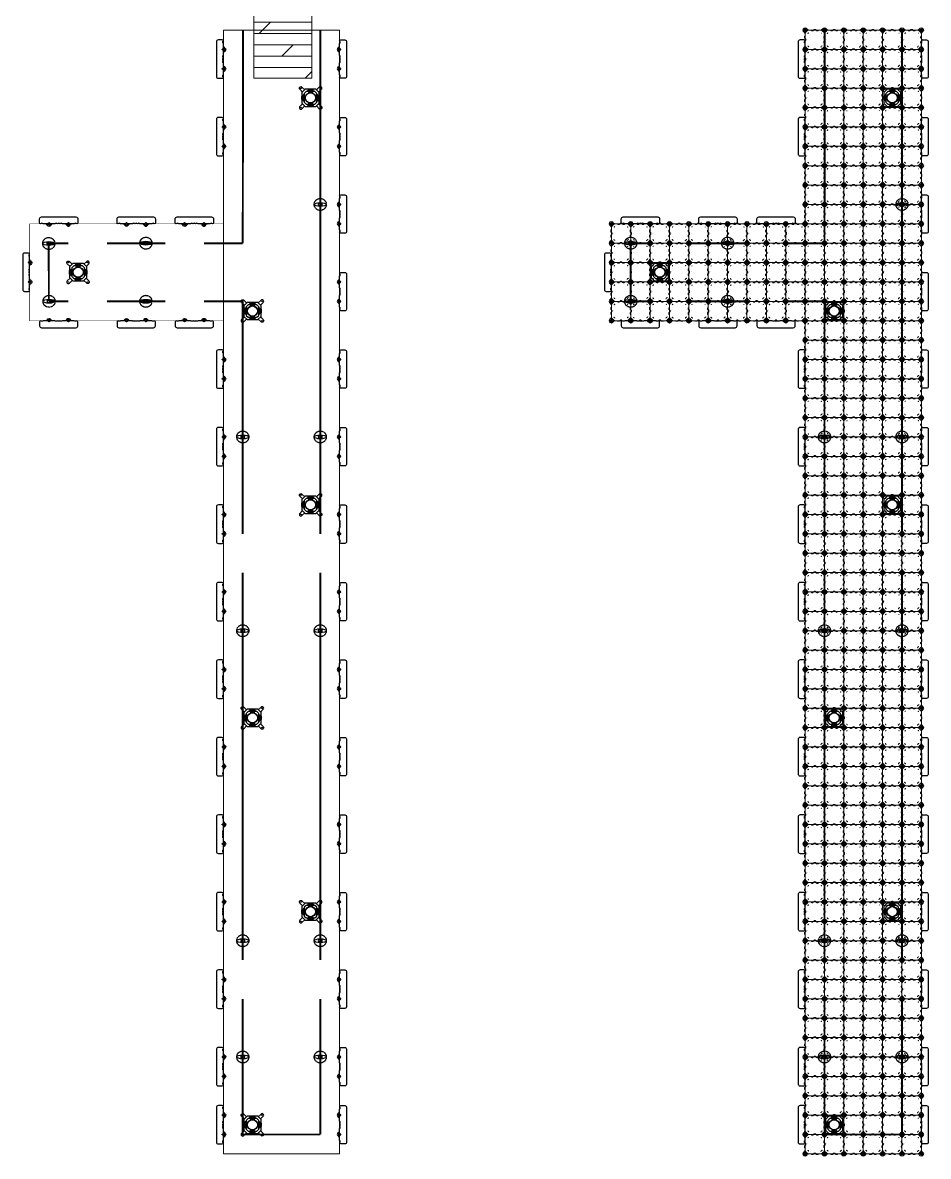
# Model space of a CAD drawing. Extents: x -51322 to 334811, y -147916 to 129288.
# Drawn here: x 22388 to 45760, y -31033 to -1778 of the extents above; entities that cross this region are included whole.
import ezdxf

# ---------------------------------------------------------------- set-up
doc = ezdxf.new("R2010")
doc.units = 0
doc.header["$LTSCALE"] = 1000
doc.header["$MEASUREMENT"] = 0
doc.linetypes.add('DASH', pattern=[0.35, 0.25, -0.1])
doc.layers.get('0').update_dxf_attribs({"lineweight": 5})
for name, color, linetype in [('14a#槽钢', 3, 'Continuous'), ('W-_ANTICOLLISION防撞措施', 6, 'Continuous'), ('W-MOUNTING固定方式', 5, 'Continuous'), ('栏杆', 6, 'Continuous'), ('系船栓', 132, 'Continuous'), ('蓝色浮筒', 150, 'Continuous')]:
    doc.layers.add(name, color=color, linetype=linetype)
doc.layers.add('2维浮筒', color=7, linetype='Continuous', lineweight=5)
doc.layers.add('系绳栓', color=4, linetype='Continuous', lineweight=5)

# ---------------------------------------------------------------- blocks, each defined once
blk = doc.blocks.new('*U5')
blk.add_lwpolyline([(-250, 250), (250, 250), (250, -250), (-250, -250)], close=True)
blk = doc.blocks.new('*U6')
at = {"color": 0, "linetype": 'ByBlock', "lineweight": -2, "transparency": 16777216}
for p in [(0, 0), (500, 0), (1000, 0), (1500, 0), (2000, 0), (2500, 0), (0, -500), (500, -500), (1000, -500), (1500, -500), (2000, -500), (2500, -500), (0, -1000), (500, -1000), (1000, -1000), (1500, -1000), (2000, -1000), (2500, -1000), (0, -1500), (500, -1500), (1000, -1500), (1500, -1500), (2000, -1500), (2500, -1500), (0, -2000), (500, -2000), (1000, -2000), (1500, -2000), (2000, -2000), (2500, -2000), (0, -2500), (500, -2500), (1000, -2500), (1500, -2500), (2000, -2500), (2500, -2500), (0, -3000), (500, -3000), (1000, -3000), (1500, -3000), (2000, -3000), (2500, -3000), (0, -3500), (500, -3500), (1000, -3500), (1500, -3500), (2000, -3500), (2500, -3500), (0, -4000), (500, -4000), (1000, -4000), (1500, -4000), (2000, -4000), (2500, -4000), (0, -4500), (500, -4500), (1000, -4500), (1500, -4500), (2000, -4500), (2500, -4500), (0, -5000), (500, -5000), (1000, -5000), (1500, -5000), (2000, -5000), (2500, -5000), (0, -5500), (500, -5500), (1000, -5500), (1500, -5500), (2000, -5500), (2500, -5500), (0, -6000), (500, -6000), (1000, -6000), (1500, -6000), (2000, -6000), (2500, -6000), (0, -6500), (500, -6500), (1000, -6500), (1500, -6500), (2000, -6500), (2500, -6500), (0, -7000), (500, -7000), (1000, -7000), (1500, -7000), (2000, -7000), (2500, -7000), (0, -7500), (500, -7500), (1000, -7500), (1500, -7500), (2000, -7500), (2500, -7500), (0, -8000), (500, -8000), (1000, -8000), (1500, -8000), (2000, -8000), (2500, -8000), (0, -8500), (500, -8500), (1000, -8500), (1500, -8500), (2000, -8500), (2500, -8500), (0, -9000), (500, -9000), (1000, -9000), (1500, -9000), (2000, -9000), (2500, -9000), (0, -9500), (500, -9500), (1000, -9500), (1500, -9500), (2000, -9500), (2500, -9500), (0, -10000), (500, -10000), (1000, -10000), (1500, -10000), (2000, -10000), (2500, -10000), (0, -10500), (500, -10500), (1000, -10500), (1500, -10500), (2000, -10500), (2500, -10500), (0, -11000), (500, -11000), (1000, -11000), (1500, -11000), (2000, -11000), (2500, -11000), (0, -11500), (500, -11500), (1000, -11500), (1500, -11500), (2000, -11500), (2500, -11500), (0, -12000), (500, -12000), (1000, -12000), (1500, -12000), (2000, -12000), (2500, -12000), (0, -12500), (500, -12500), (1000, -12500), (1500, -12500), (2000, -12500), (2500, -12500), (0, -13000), (500, -13000), (1000, -13000), (1500, -13000), (2000, -13000), (2500, -13000), (0, -13500), (500, -13500), (1000, -13500), (1500, -13500), (2000, -13500), (2500, -13500), (0, -14000), (500, -14000), (1000, -14000), (1500, -14000), (2000, -14000), (2500, -14000), (0, -14500), (500, -14500), (1000, -14500), (1500, -14500), (2000, -14500), (2500, -14500), (0, -15000), (500, -15000), (1000, -15000), (1500, -15000), (2000, -15000), (2500, -15000), (0, -15500), (500, -15500), (1000, -15500), (1500, -15500), (2000, -15500), (2500, -15500), (0, -16000), (500, -16000), (1000, -16000), (1500, -16000), (2000, -16000), (2500, -16000), (0, -16500), (500, -16500), (1000, -16500), (1500, -16500), (2000, -16500), (2500, -16500), (0, -17000), (500, -17000), (1000, -17000), (1500, -17000), (2000, -17000), (2500, -17000), (0, -17500), (500, -17500), (1000, -17500), (1500, -17500), (2000, -17500), (2500, -17500), (0, -18000), (500, -18000), (1000, -18000), (1500, -18000), (2000, -18000), (2500, -18000), (0, -18500), (500, -18500), (1000, -18500), (1500, -18500), (2000, -18500), (2500, -18500), (0, -19000), (500, -19000), (1000, -19000), (1500, -19000), (2000, -19000), (2500, -19000), (0, -19500), (500, -19500), (1000, -19500), (1500, -19500), (2000, -19500), (2500, -19500), (0, -20000), (500, -20000), (1000, -20000), (1500, -20000), (2000, -20000), (2500, -20000), (0, -20500), (500, -20500), (1000, -20500), (1500, -20500), (2000, -20500), (2500, -20500), (0, -21000), (500, -21000), (1000, -21000), (1500, -21000), (2000, -21000), (2500, -21000), (0, -21500), (500, -21500), (1000, -21500), (1500, -21500), (2000, -21500), (2500, -21500), (0, -22000), (500, -22000), (1000, -22000), (1500, -22000), (2000, -22000), (2500, -22000), (0, -22500), (500, -22500), (1000, -22500), (1500, -22500), (2000, -22500), (2500, -22500), (0, -23000), (500, -23000), (1000, -23000), (1500, -23000), (2000, -23000), (2500, -23000), (0, -23500), (500, -23500), (1000, -23500), (1500, -23500), (2000, -23500), (2500, -23500), (0, -24000), (500, -24000), (1000, -24000), (1500, -24000), (2000, -24000), (2500, -24000), (0, -24500), (500, -24500), (1000, -24500), (1500, -24500), (2000, -24500), (2500, -24500), (0, -25000), (500, -25000), (1000, -25000), (1500, -25000), (2000, -25000), (2500, -25000), (0, -25500), (500, -25500), (1000, -25500), (1500, -25500), (2000, -25500), (2500, -25500), (0, -26000), (500, -26000), (1000, -26000), (1500, -26000), (2000, -26000), (2500, -26000), (0, -26500), (500, -26500), (1000, -26500), (1500, -26500), (2000, -26500), (2500, -26500), (0, -27000), (500, -27000), (1000, -27000), (1500, -27000), (2000, -27000), (2500, -27000), (0, -27500), (500, -27500), (1000, -27500), (1500, -27500), (2000, -27500), (2500, -27500), (0, -28000), (500, -28000), (1000, -28000), (1500, -28000), (2000, -28000), (2500, -28000), (0, -28500), (500, -28500), (1000, -28500), (1500, -28500), (2000, -28500), (2500, -28500)]:
    blk.add_blockref('*U5', p, dxfattribs=at)
blk = doc.blocks.new('*U7')
blk.add_lwpolyline([(-250, 250), (250, 250), (250, -250), (-250, -250)], close=True)
blk = doc.blocks.new('*U8')
at = {"color": 0, "linetype": 'ByBlock', "lineweight": -2, "transparency": 16777216}
for p in [(0, 0), (500, 0), (1000, 0), (1500, 0), (2000, 0), (2500, 0), (3000, 0), (3500, 0), (4000, 0), (4500, 0), (0, -500), (500, -500), (1000, -500), (1500, -500), (2000, -500), (2500, -500), (3000, -500), (3500, -500), (4000, -500), (4500, -500), (0, -1000), (500, -1000), (1000, -1000), (1500, -1000), (2000, -1000), (2500, -1000), (3000, -1000), (3500, -1000), (4000, -1000), (4500, -1000), (0, -1500), (500, -1500), (1000, -1500), (1500, -1500), (2000, -1500), (2500, -1500), (3000, -1500), (3500, -1500), (4000, -1500), (4500, -1500), (0, -2000), (500, -2000), (1000, -2000), (1500, -2000), (2000, -2000), (2500, -2000), (3000, -2000), (3500, -2000), (4000, -2000), (4500, -2000)]:
    blk.add_blockref('*U7', p, dxfattribs=at)
blk = doc.blocks.new('aefgfhfgh')
at = {"layer": '2维浮筒', "color": 150, "lineweight": 0}
for p, q in [((-49, 527), (-27, 549)), ((-49, 473), (-21, 445)), ((-16, 304), (-16, 326)), ((-13, 333), (-3, 345)), ((-13, 297), (16, 264)), ((0, 351), (0, 395)), ((55, 479), (21, 445)), ((27, 549), (55, 521)), ((149, 500), (105, 500)), ((171, 484), (155, 497)), ((193, 481), (177, 481)), ((199, 484), (232, 513)), ((261, 516), (239, 516)), ((301, 484), (268, 513)), ((307, 481), (323, 481)), ((329, 484), (345, 497)), ((395, 500), (351, 500)), ((473, 549), (445, 521)), ((479, 445), (445, 479)), ((481, 307), (481, 323)), ((484, 329), (497, 345)), ((484, 301), (513, 268)), ((500, 351), (500, 395)), ((549, 473), (521, 445)), ((527, 549), (549, 527)), ((-49, 27), (-21, 55)), ((-16, 196), (-16, 174)), ((-13, 203), (16, 236)), ((-13, 167), (-3, 155)), ((0, 105), (0, 149)), ((19, 242), (19, 258)), ((55, 21), (21, 55)), ((203, -13), (236, 16)), ((258, 19), (242, 19)), ((297, -13), (264, 16)), ((479, 55), (445, 21)), ((481, 193), (481, 177)), ((484, 199), (513, 232)), ((484, 171), (497, 155)), ((500, 105), (500, 149)), ((516, 239), (516, 261)), ((549, 27), (521, 55)), ((-27, -49), (-49, -27)), ((27, -49), (55, -21)), ((149, 0), (105, 0)), ((167, -13), (155, -3)), ((196, -16), (174, -16)), ((304, -16), (326, -16)), ((333, -13), (345, -3)), ((395, 0), (351, 0)), ((473, -49), (445, -21)), ((549, -27), (527, -49))]:
    blk.add_line(p, q, dxfattribs=at)
for centre in [(76, 415), (85, 424), (420, 420), (71, 89), (80, 80), (89, 71), (407, 65), (415, 76), (424, 85), (435, 93)]:
    blk.add_circle(centre, 3.5, dxfattribs=at)
for centre, radius, start, end in [((-22, 500), 38, 135, 225), ((-24, 500), 7, 90, 270), ((0, 522), 38, 45, 135), ((0, 500), 25, 106.2602, 163.7398), ((0, 500), 25, 196.2602, 253.7398), ((-70, 395), 70, 0, 45), ((-6, 326), 10, 137.7263, 180), ((-6, 304), 10, 180, 222.2737), ((0, 524), 7, 0, 180), ((0, 476), 7, 180, 0), ((-10, 351), 10, 317.7263, 0), ((70, 395), 70, 135, 180), ((0, 500), 25, 16.2602, 73.7398), ((0, 500), 25, 286.2602, 343.7398), ((24, 500), 7, 270, 90), ((105, 570), 70, 225, 270), ((105, 430), 70, 90, 135), ((149, 490), 10, 47.7263, 90), ((177, 491), 10, 227.7263, 270), ((193, 491), 10, 270, 312.2737), ((239, 506), 10, 90, 132.2737), ((261, 506), 10, 47.7263, 90), ((307, 491), 10, 227.7263, 270), ((323, 491), 10, 270, 312.2737), ((351, 490), 10, 90, 132.2737), ((395, 570), 70, 270, 315), ((395, 430), 70, 45, 90), ((476, 500), 7, 90, 270), ((500, 522), 38, 45, 135), ((500, 500), 25, 106.2602, 163.7398), ((500, 500), 25, 196.2602, 253.7398), ((430, 395), 70, 0, 45), ((491, 323), 10, 137.7263, 180), ((491, 307), 10, 180, 222.2737), ((500, 524), 7, 0, 180), ((500, 476), 7, 180, 0), ((490, 351), 10, 317.7263, 0), ((570, 395), 70, 135, 180), ((500, 500), 25, 16.2602, 73.7398), ((500, 500), 25, 286.2602, 343.7398), ((524, 500), 7, 270, 90), ((522, 500), 38, 315, 45), ((-22, 0), 38, 135, 225), ((-24, 0), 7, 90, 270), ((0, 0), 25, 106.2602, 163.7398), ((-70, 105), 70, 315, 0), ((-6, 196), 10, 137.7263, 180), ((-6, 174), 10, 180, 222.2737), ((0, 24), 7, 0, 180), ((-10, 149), 10, 0, 42.2737), ((70, 105), 70, 180, 225), ((0, 0), 25, 16.2602, 73.7398), ((9, 258), 10, 0, 42.2737), ((9, 242), 10, 317.7263, 0), ((24, 0), 7, 270, 90), ((105, 70), 70, 225, 270), ((242, 9), 10, 90, 132.2737), ((258, 9), 10, 47.7263, 90), ((395, 70), 70, 270, 315), ((476, 0), 7, 90, 270), ((500, 0), 25, 106.2602, 163.7398), ((430, 105), 70, 315, 0), ((491, 193), 10, 137.7263, 180), ((491, 177), 10, 180, 222.2737), ((500, 24), 7, 0, 180), ((490, 149), 10, 0, 42.2737), ((570, 105), 70, 180, 225), ((500, 0), 25, 16.2602, 73.7398), ((506, 261), 10, 0, 42.2737), ((506, 239), 10, 317.7263, 0), ((524, 0), 7, 270, 90), ((522, 0), 38, 315, 45), ((0, -22), 38, 225, 315), ((0, 0), 25, 196.2602, 253.7398), ((0, -24), 7, 180, 0), ((0, 0), 25, 286.2602, 343.7398), ((105, -70), 70, 90, 135), ((149, -10), 10, 47.7263, 90), ((174, -6), 10, 227.7263, 270), ((196, -6), 10, 270, 312.2737), ((304, -6), 10, 227.7263, 270), ((326, -6), 10, 270, 312.2737), ((351, -10), 10, 90, 132.2737), ((395, -70), 70, 45, 90), ((500, -22), 38, 225, 315), ((500, 0), 25, 196.2602, 253.7398), ((500, -24), 7, 180, 0), ((500, 0), 25, 286.2602, 343.7398)]:
    blk.add_arc(centre, radius, start, end, dxfattribs=at)
at = {"layer": '蓝色浮筒'}
for centre, radius, start, end in [((-25, 500), 5, 84.2608, 275.7392), ((0, 500), 25, 101.4783, 168.5217), ((0, 500), 25, 191.4783, 258.5217), ((0, 525), 5, 354.2608, 185.7392), ((0, 475), 5, 174.2608, 5.7392), ((0, 500), 25, 11.4783, 78.5217), ((0, 500), 25, 281.4783, 348.5217), ((25, 500), 5, 264.2608, 95.7392), ((475, 500), 5, 84.2608, 275.7392), ((500, 500), 25, 101.4783, 168.5217), ((500, 500), 25, 191.4783, 258.5217), ((500, 525), 5, 354.2608, 185.7392), ((500, 475), 5, 174.2608, 5.7392), ((500, 500), 25, 11.4783, 78.5217), ((500, 500), 25, 281.4783, 348.5217), ((525, 500), 5, 264.2608, 95.7392), ((-25, 0), 5, 84.2608, 275.7392), ((0, 0), 25, 101.4783, 168.5217), ((0, 25), 5, 354.2608, 185.7392), ((0, 0), 25, 11.4783, 78.5217), ((25, 0), 5, 264.2608, 95.7392), ((475, 0), 5, 84.2608, 275.7392), ((500, 0), 25, 101.4783, 168.5217), ((500, 25), 5, 354.2608, 185.7392), ((500, 0), 25, 11.4783, 78.5217), ((525, 0), 5, 264.2608, 95.7392), ((0, 0), 25, 191.4783, 258.5217), ((0, -25), 5, 174.2608, 5.7392), ((0, 0), 25, 281.4783, 348.5217), ((500, 0), 25, 191.4783, 258.5217), ((500, -25), 5, 174.2608, 5.7392), ((500, 0), 25, 281.4783, 348.5217)]:
    blk.add_arc(centre, radius, start, end, dxfattribs=at)
blk = doc.blocks.new('浮筒')
at = {"layer": '蓝色浮筒'}
blk.add_line((441, 238), (441, 238), dxfattribs=at)
for centre, radius, start, end in [((-25, 500), 5, 84.2608, 275.7392), ((0, 500), 25, 101.4783, 168.5217), ((0, 500), 25, 191.4783, 258.5217), ((0, 525), 5, 354.2608, 185.7392), ((0, 475), 5, 174.2608, 5.7392), ((0, 500), 25, 11.4783, 78.5217), ((0, 500), 25, 281.4783, 348.5217), ((25, 500), 5, 264.2608, 95.7392), ((475, 500), 5, 84.2608, 275.7392), ((500, 500), 25, 101.4783, 168.5217), ((500, 500), 25, 191.4783, 258.5217), ((500, 525), 5, 354.2608, 185.7392), ((500, 475), 5, 174.2608, 5.7392), ((500, 500), 25, 11.4783, 78.5217), ((500, 500), 25, 281.4783, 348.5217), ((525, 500), 5, 264.2608, 95.7392), ((-25, 0), 5, 84.2608, 275.7392), ((0, 0), 25, 101.4783, 168.5217), ((0, 25), 5, 354.2608, 185.7392), ((0, 0), 25, 11.4783, 78.5217), ((25, 0), 5, 264.2608, 95.7392), ((475, 0), 5, 84.2608, 275.7392), ((500, 0), 25, 101.4783, 168.5217), ((500, 25), 5, 354.2608, 185.7392), ((500, 0), 25, 11.4783, 78.5217), ((525, 0), 5, 264.2608, 95.7392), ((0, 0), 25, 191.4783, 258.5217), ((0, -25), 5, 174.2608, 5.7392), ((0, 0), 25, 281.4783, 348.5217), ((500, 0), 25, 191.4783, 258.5217), ((500, -25), 5, 174.2608, 5.7392), ((500, 0), 25, 281.4783, 348.5217)]:
    blk.add_arc(centre, radius, start, end, dxfattribs=at)
at = {"layer": '蓝色浮筒', "rotation": 180.0000000383531}
blk.add_blockref('aefgfhfgh', (500, 500), dxfattribs=at)
blk = doc.blocks.new('*U11')
at = {"color": 8, "linetype": 'Continuous', "lineweight": 15}
for p, q in [((-1, 2), (-2, 1)), ((0, 1), (0, -1)), ((-1, -2), (-2, -1))]:
    blk.add_line(p, q, dxfattribs=at)
at = {"color": 7, "linetype": 'Continuous', "lineweight": 15}
for p, q in [((16, 1), (0, 1)), ((0, 0), (19, 0)), ((16, 1), (16, 0)), ((19, -1), (19, 0)), ((0, -1), (19, -1))]:
    blk.add_line(p, q, dxfattribs=at)
for centre, radius, start, end in [((-3, 0), 2.9, 41.3178, 318.6822), ((-3, 0), 1.45, 41.3178, 318.6822), ((0, 3), 2.82, 221.3178, 270), ((0, -3), 2.82, 90, 138.6822), ((0, 3), 1.37, 221.3178, 270), ((0, -3), 1.37, 90, 138.6822)]:
    blk.add_arc(centre, radius, start, end, dxfattribs=at)
blk = doc.blocks.new('*U13')
blk.add_lwpolyline([(-12, 0), (-12, 2.5), (12, 2.5), (12, 0)], close=True)
blk = doc.blocks.new('无头销轴_B型_D12X150')
at = {"color": 0}
for p, q in [((-72, 6), (-72, -6)), ((72, 6), (72, -6))]:
    blk.add_line(p, q, dxfattribs=at)
blk.add_lwpolyline([(-75, 4), (-75, -4), (-72, -6), (72, -6), (75, -4), (75, 4), (72, 6), (-72, 6)], close=True, dxfattribs=at)
for centre in [(-70, 0), (70, 0)]:
    blk.add_circle(centre, 1.6, dxfattribs=at)
blk = doc.blocks.new('asdasdad')
at = {"layer": 'W-MOUNTING固定方式', "color": 0}
for p, q in [((44608, -5122), (44608, -5315)), ((44609, -5173), (44612, -5171)), ((44609, -5264), (44609, -5173)), ((44609, -5264), (44612, -5266)), ((44612, -5171), (44612, -5266)), ((44612, -5171), (44686, -5171)), ((44686, -5266), (44686, -5171)), ((44686, -5171), (44689, -5173)), ((44686, -5266), (44689, -5264)), ((44689, -5173), (44689, -5264)), ((44785, -4997), (44783, -5000)), ((44878, -5000), (44783, -5000)), ((44783, -5074), (44783, -5000)), ((44783, -5074), (44878, -5074)), ((44783, -5074), (44785, -5077)), ((44785, -4997), (44876, -4997)), ((44876, -5077), (44785, -5077)), ((44876, -4997), (44878, -5000)), ((44878, -5074), (44876, -5077)), ((44878, -5000), (44878, -5074)), ((44975, -5171), (44972, -5173)), ((44972, -5264), (44972, -5173)), ((44975, -5266), (44972, -5264)), ((44975, -5171), (44975, -5266)), ((44975, -5171), (45049, -5171)), ((45049, -5266), (45049, -5171)), ((45052, -5174), (45049, -5171)), ((45052, -5264), (45049, -5266)), ((45052, -5174), (45052, -5264)), ((44686, -5266), (44612, -5266)), ((44783, -5363), (44785, -5360)), ((44878, -5363), (44783, -5363)), ((44783, -5437), (44783, -5363)), ((44783, -5437), (44878, -5437)), ((44785, -5440), (44783, -5437)), ((44785, -5360), (44876, -5360)), ((44875, -5440), (44785, -5440)), ((44875, -5440), (44878, -5437)), ((44878, -5363), (44876, -5360)), ((44878, -5363), (44878, -5437)), ((45049, -5266), (44975, -5266))]:
    blk.add_line(p, q, dxfattribs=at)
at = {"layer": 'W-MOUNTING固定方式', "color": 6}
for points in [[(44623, -5068), (44552, -4997, -0.414214), (44552, -4941), (44552, -4941, -0.414214), (44609, -4941), (44679, -5011)], [(45038, -5068), (45109, -4997, 0.414214), (45109, -4941), (45109, -4941, 0.414214), (45052, -4941), (44982, -5011)], [(44623, -5370), (44552, -5441, 0.414214), (44552, -5497), (44552, -5497, 0.414214), (44609, -5497), (44679, -5427)], [(45038, -5370), (45109, -5441, -0.414214), (45109, -5497), (45109, -5497, -0.414214), (45052, -5497), (44982, -5427)]]:
    blk.add_lwpolyline(points, format="xyb", dxfattribs=at)
at = {"layer": 'W-MOUNTING固定方式'}
for points in [[(44694, -5441), (44967, -5441), (45053, -5356), (45053, -5082), (44967, -4996), (44694, -4996), (44608, -5082), (44608, -5356)], [(44719, -5381), (44942, -5381), (44993, -5331), (44993, -5107), (44942, -5056), (44719, -5056), (44668, -5107), (44668, -5331)]]:
    blk.add_lwpolyline(points, close=True, dxfattribs=at)
at = {"layer": 'W-MOUNTING固定方式', "color": 0}
for points in [[(44608, -5169), (44649, -5169), (44669, -5169), (44669, -5160), (44649, -5160), (44608, -5160)], [(44772, -4996), (44772, -5037), (44772, -5057), (44781, -5057), (44781, -5037), (44781, -4996)], [(44880, -4996), (44880, -5037), (44880, -5057), (44889, -5057), (44889, -5037), (44889, -4996)], [(45053, -5160), (45012, -5160), (44992, -5160), (44992, -5169), (45012, -5169), (45053, -5169)], [(44608, -5277), (44649, -5277), (44669, -5277), (44669, -5268), (44649, -5268), (44608, -5268)], [(44781, -5441), (44781, -5400), (44781, -5380), (44772, -5380), (44772, -5400), (44772, -5441)], [(44889, -5441), (44889, -5400), (44889, -5380), (44880, -5380), (44880, -5400), (44880, -5441)], [(45053, -5268), (45012, -5268), (44992, -5268), (44992, -5277), (45012, -5277), (45053, -5277)]]:
    blk.add_lwpolyline(points, dxfattribs=at)
at = {"layer": 'W-MOUNTING固定方式', "color": 5}
for centre in [(44580, -4969), (45080, -4969), (44580, -5469), (45080, -5469)]:
    blk.add_circle(centre, 7, dxfattribs=at)
at = {"layer": 'W-MOUNTING固定方式'}
for radius in [136, 130]:
    blk.add_circle((44830, -5219), radius, dxfattribs=at)
at = {"layer": 'W-MOUNTING固定方式', "color": 0, "xscale": -1}
for name, p, rotation in [('*U11', (44643, -5149), 180), ('*U13', (44889, -5037), 270.0000000000001), ('*U11', (44900, -5031), 90.00000000000007), ('*U11', (44761, -5406), 270), ('*U13', (44772, -5400), 90), ('*U13', (45012, -5277), 180)]:
    blk.add_blockref(name, p, dxfattribs=dict(at, rotation=rotation))
for name, p in [('*U13', (44649, -5160)), ('*U11', (45018, -5288))]:
    blk.add_blockref(name, p, dxfattribs=at)
at = {"layer": 'W-MOUNTING固定方式', "color": 0}
for name, p, rotation in [('无头销轴_B型_D12X150', (44649, -5219), 90), ('*U11', (44761, -5031), 270.0000000000001), ('*U13', (44772, -5037), 90.00000000000004), ('*U11', (45018, -5149), 180), ('无头销轴_B型_D12X150', (45012, -5219), 270), ('*U13', (44649, -5277), 180), ('无头销轴_B型_D12X150', (44830, -5400), 180), ('*U13', (44889, -5400), 270), ('*U11', (44900, -5406), 90.00000000000001)]:
    blk.add_blockref(name, p, dxfattribs=dict(at, rotation=rotation))
for name, p in [('无头销轴_B型_D12X150', (44830, -5037)), ('*U13', (45012, -5160)), ('*U11', (44643, -5288))]:
    blk.add_blockref(name, p, dxfattribs=at)
blk = doc.blocks.new('fdsfsdfsd')
at = {"layer": 'W-MOUNTING固定方式', "color": 0}
for p, q in [((44785, -27497), (44783, -27500)), ((44785, -27497), (44876, -27497)), ((44876, -27497), (44878, -27500)), ((44608, -27622), (44608, -27815)), ((44609, -27673), (44612, -27671)), ((44609, -27764), (44609, -27673)), ((44609, -27764), (44612, -27766)), ((44612, -27671), (44612, -27766)), ((44612, -27671), (44686, -27671)), ((44686, -27766), (44612, -27766)), ((44686, -27766), (44686, -27671)), ((44686, -27671), (44689, -27673)), ((44686, -27766), (44689, -27764)), ((44689, -27673), (44689, -27764)), ((44878, -27500), (44783, -27500)), ((44783, -27574), (44783, -27500)), ((44783, -27574), (44878, -27574)), ((44783, -27574), (44785, -27577)), ((44876, -27577), (44785, -27577)), ((44878, -27574), (44876, -27577)), ((44878, -27500), (44878, -27574)), ((44975, -27671), (44972, -27673)), ((44972, -27764), (44972, -27673)), ((44975, -27766), (44972, -27764)), ((44975, -27671), (44975, -27766)), ((44975, -27671), (45049, -27671)), ((45049, -27766), (44975, -27766)), ((45049, -27766), (45049, -27671)), ((45052, -27674), (45049, -27671)), ((45052, -27764), (45049, -27766)), ((45052, -27674), (45052, -27764)), ((44783, -27863), (44785, -27860)), ((44878, -27863), (44783, -27863)), ((44783, -27937), (44783, -27863)), ((44783, -27937), (44878, -27937)), ((44785, -27940), (44783, -27937)), ((44785, -27860), (44876, -27860)), ((44875, -27940), (44785, -27940)), ((44875, -27940), (44878, -27937)), ((44878, -27863), (44876, -27860)), ((44878, -27863), (44878, -27937))]:
    blk.add_line(p, q, dxfattribs=at)
at = {"layer": 'W-MOUNTING固定方式', "color": 6}
for points in [[(44623, -27568), (44552, -27497, -0.414214), (44552, -27441), (44552, -27441, -0.414214), (44609, -27441), (44679, -27511)], [(45038, -27568), (45109, -27497, 0.414214), (45109, -27441), (45109, -27441, 0.414214), (45052, -27441), (44982, -27511)], [(44623, -27870), (44552, -27941, 0.414214), (44552, -27997), (44552, -27997, 0.414214), (44609, -27997), (44679, -27927)], [(45038, -27870), (45109, -27941, -0.414214), (45109, -27997), (45109, -27997, -0.414214), (45052, -27997), (44982, -27927)]]:
    blk.add_lwpolyline(points, format="xyb", dxfattribs=at)
at = {"layer": 'W-MOUNTING固定方式'}
for points in [[(44694, -27941), (44967, -27941), (45053, -27856), (45053, -27582), (44967, -27496), (44694, -27496), (44608, -27582), (44608, -27856)], [(44719, -27881), (44942, -27881), (44993, -27831), (44993, -27607), (44942, -27556), (44719, -27556), (44668, -27607), (44668, -27831)]]:
    blk.add_lwpolyline(points, close=True, dxfattribs=at)
at = {"layer": 'W-MOUNTING固定方式', "color": 0}
for points in [[(44772, -27496), (44772, -27537), (44772, -27557), (44781, -27557), (44781, -27537), (44781, -27496)], [(44880, -27496), (44880, -27537), (44880, -27557), (44889, -27557), (44889, -27537), (44889, -27496)], [(44608, -27669), (44649, -27669), (44669, -27669), (44669, -27660), (44649, -27660), (44608, -27660)], [(44608, -27777), (44649, -27777), (44669, -27777), (44669, -27768), (44649, -27768), (44608, -27768)], [(45053, -27660), (45012, -27660), (44992, -27660), (44992, -27669), (45012, -27669), (45053, -27669)], [(45053, -27768), (45012, -27768), (44992, -27768), (44992, -27777), (45012, -27777), (45053, -27777)], [(44781, -27941), (44781, -27900), (44781, -27880), (44772, -27880), (44772, -27900), (44772, -27941)], [(44889, -27941), (44889, -27900), (44889, -27880), (44880, -27880), (44880, -27900), (44880, -27941)]]:
    blk.add_lwpolyline(points, dxfattribs=at)
at = {"layer": 'W-MOUNTING固定方式', "color": 5}
for centre in [(44580, -27469), (45080, -27469), (44580, -27969), (45080, -27969)]:
    blk.add_circle(centre, 7, dxfattribs=at)
at = {"layer": 'W-MOUNTING固定方式'}
for radius in [136, 130]:
    blk.add_circle((44830, -27719), radius, dxfattribs=at)
at = {"layer": 'W-MOUNTING固定方式', "color": 0, "xscale": -1}
for name, p, rotation in [('*U11', (44643, -27649), 180), ('*U13', (44889, -27537), 270.0000000000001), ('*U11', (44900, -27531), 90.00000000000007), ('*U13', (45012, -27777), 180), ('*U11', (44761, -27906), 270), ('*U13', (44772, -27900), 90)]:
    blk.add_blockref(name, p, dxfattribs=dict(at, rotation=rotation))
for name, p in [('*U13', (44649, -27660)), ('*U11', (45018, -27788))]:
    blk.add_blockref(name, p, dxfattribs=at)
at = {"layer": 'W-MOUNTING固定方式', "color": 0}
for name, p, rotation in [('*U13', (44649, -27777), 180), ('无头销轴_B型_D12X150', (44649, -27719), 90), ('*U11', (44761, -27531), 270.0000000000001), ('*U13', (44772, -27537), 90.00000000000004), ('*U11', (45018, -27649), 180), ('无头销轴_B型_D12X150', (45012, -27719), 270), ('无头销轴_B型_D12X150', (44830, -27900), 180), ('*U13', (44889, -27900), 270), ('*U11', (44900, -27906), 90.00000000000001)]:
    blk.add_blockref(name, p, dxfattribs=dict(at, rotation=rotation))
for name, p in [('*U11', (44643, -27788)), ('无头销轴_B型_D12X150', (44830, -27537)), ('*U13', (45012, -27660))]:
    blk.add_blockref(name, p, dxfattribs=at)
blk = doc.blocks.new('zhuang')
at = {"layer": 'W-MOUNTING固定方式', "color": 0}
for p, q in [((38108, -8122), (38108, -8315)), ((38109, -8173), (38112, -8171)), ((38109, -8264), (38109, -8173)), ((38112, -8171), (38112, -8266)), ((38112, -8171), (38186, -8171)), ((38186, -8266), (38186, -8171)), ((38186, -8171), (38189, -8173)), ((38189, -8173), (38189, -8264)), ((38285, -7997), (38283, -8000)), ((38378, -8000), (38283, -8000)), ((38283, -8074), (38283, -8000)), ((38283, -8074), (38378, -8074)), ((38283, -8074), (38285, -8077)), ((38285, -7997), (38376, -7997)), ((38376, -8077), (38285, -8077)), ((38376, -7997), (38378, -8000)), ((38378, -8074), (38376, -8077)), ((38378, -8000), (38378, -8074)), ((38475, -8171), (38472, -8173)), ((38472, -8264), (38472, -8173)), ((38475, -8171), (38475, -8266)), ((38475, -8171), (38549, -8171)), ((38549, -8266), (38549, -8171)), ((38552, -8174), (38549, -8171)), ((38552, -8174), (38552, -8264)), ((38109, -8264), (38112, -8266)), ((38186, -8266), (38112, -8266)), ((38186, -8266), (38189, -8264)), ((38283, -8363), (38285, -8360)), ((38378, -8363), (38283, -8363)), ((38283, -8437), (38283, -8363)), ((38283, -8437), (38378, -8437)), ((38285, -8440), (38283, -8437)), ((38285, -8360), (38376, -8360)), ((38375, -8440), (38285, -8440)), ((38375, -8440), (38378, -8437)), ((38378, -8363), (38376, -8360)), ((38378, -8363), (38378, -8437)), ((38475, -8266), (38472, -8264)), ((38549, -8266), (38475, -8266)), ((38552, -8264), (38549, -8266))]:
    blk.add_line(p, q, dxfattribs=at)
at = {"layer": 'W-MOUNTING固定方式', "color": 6}
for points in [[(38123, -8068), (38052, -7997, -0.414214), (38052, -7941), (38052, -7941, -0.414214), (38109, -7941), (38179, -8011)], [(38538, -8068), (38609, -7997, 0.414214), (38609, -7941), (38609, -7941, 0.414214), (38552, -7941), (38482, -8011)], [(38123, -8370), (38052, -8441, 0.414214), (38052, -8497), (38052, -8497, 0.414214), (38109, -8497), (38179, -8427)], [(38538, -8370), (38609, -8441, -0.414214), (38609, -8497), (38609, -8497, -0.414214), (38552, -8497), (38482, -8427)]]:
    blk.add_lwpolyline(points, format="xyb", dxfattribs=at)
at = {"layer": 'W-MOUNTING固定方式'}
for points in [[(38194, -8441), (38467, -8441), (38553, -8356), (38553, -8082), (38467, -7996), (38194, -7996), (38108, -8082), (38108, -8356)], [(38219, -8381), (38442, -8381), (38493, -8331), (38493, -8107), (38442, -8056), (38219, -8056), (38168, -8107), (38168, -8331)]]:
    blk.add_lwpolyline(points, close=True, dxfattribs=at)
at = {"layer": 'W-MOUNTING固定方式', "color": 0}
for points in [[(38108, -8169), (38149, -8169), (38169, -8169), (38169, -8160), (38149, -8160), (38108, -8160)], [(38272, -7996), (38272, -8037), (38272, -8057), (38281, -8057), (38281, -8037), (38281, -7996)], [(38380, -7996), (38380, -8037), (38380, -8057), (38389, -8057), (38389, -8037), (38389, -7996)], [(38553, -8160), (38512, -8160), (38492, -8160), (38492, -8169), (38512, -8169), (38553, -8169)], [(38108, -8277), (38149, -8277), (38169, -8277), (38169, -8268), (38149, -8268), (38108, -8268)], [(38281, -8441), (38281, -8400), (38281, -8380), (38272, -8380), (38272, -8400), (38272, -8441)], [(38389, -8441), (38389, -8400), (38389, -8380), (38380, -8380), (38380, -8400), (38380, -8441)], [(38553, -8268), (38512, -8268), (38492, -8268), (38492, -8277), (38512, -8277), (38553, -8277)]]:
    blk.add_lwpolyline(points, dxfattribs=at)
at = {"layer": 'W-MOUNTING固定方式', "color": 5}
for centre in [(38080, -7969), (38580, -7969), (38080, -8469), (38580, -8469)]:
    blk.add_circle(centre, 7, dxfattribs=at)
at = {"layer": 'W-MOUNTING固定方式'}
for radius in [136, 130]:
    blk.add_circle((38330, -8219), radius, dxfattribs=at)
at = {"layer": 'W-MOUNTING固定方式', "color": 0, "xscale": -1}
for name, p, rotation in [('*U11', (38143, -8149), 180), ('*U13', (38389, -8037), 270.0000000000001), ('*U11', (38400, -8031), 90.00000000000007), ('*U11', (38261, -8406), 270), ('*U13', (38272, -8400), 90), ('*U13', (38512, -8277), 180)]:
    blk.add_blockref(name, p, dxfattribs=dict(at, rotation=rotation))
for name, p in [('*U13', (38149, -8160)), ('*U11', (38518, -8288))]:
    blk.add_blockref(name, p, dxfattribs=at)
at = {"layer": 'W-MOUNTING固定方式', "color": 0}
for name, p, rotation in [('无头销轴_B型_D12X150', (38149, -8219), 90), ('*U11', (38261, -8031), 270.0000000000001), ('*U13', (38272, -8037), 90.00000000000004), ('*U11', (38518, -8149), 180), ('无头销轴_B型_D12X150', (38512, -8219), 270), ('*U13', (38149, -8277), 180), ('无头销轴_B型_D12X150', (38330, -8400), 180), ('*U13', (38389, -8400), 270), ('*U11', (38400, -8406), 90.00000000000001)]:
    blk.add_blockref(name, p, dxfattribs=dict(at, rotation=rotation))
for name, p in [('无头销轴_B型_D12X150', (38330, -8037)), ('*U13', (38512, -8160)), ('*U11', (38143, -8288))]:
    blk.add_blockref(name, p, dxfattribs=at)
blk = doc.blocks.new('sdf')
at = {"layer": 'W-MOUNTING固定方式', "color": 0}
for p, q in [((43108, -2622), (43108, -2815)), ((43285, -2497), (43283, -2500)), ((43378, -2500), (43283, -2500)), ((43283, -2574), (43283, -2500)), ((43283, -2574), (43378, -2574)), ((43283, -2574), (43285, -2577)), ((43285, -2497), (43376, -2497)), ((43376, -2577), (43285, -2577)), ((43376, -2497), (43378, -2500)), ((43378, -2574), (43376, -2577)), ((43378, -2500), (43378, -2574)), ((43109, -2673), (43112, -2671)), ((43109, -2764), (43109, -2673)), ((43109, -2764), (43112, -2766)), ((43112, -2671), (43112, -2766)), ((43112, -2671), (43186, -2671)), ((43186, -2766), (43112, -2766)), ((43186, -2766), (43186, -2671)), ((43186, -2671), (43189, -2673)), ((43186, -2766), (43189, -2764)), ((43189, -2673), (43189, -2764)), ((43283, -2863), (43285, -2860)), ((43378, -2863), (43283, -2863)), ((43283, -2937), (43283, -2863)), ((43285, -2860), (43376, -2860)), ((43378, -2863), (43376, -2860)), ((43378, -2863), (43378, -2937)), ((43475, -2671), (43472, -2673)), ((43472, -2764), (43472, -2673)), ((43475, -2766), (43472, -2764)), ((43475, -2671), (43475, -2766)), ((43475, -2671), (43549, -2671)), ((43549, -2766), (43475, -2766)), ((43549, -2766), (43549, -2671)), ((43552, -2674), (43549, -2671)), ((43552, -2764), (43549, -2766)), ((43552, -2674), (43552, -2764)), ((43283, -2937), (43378, -2937)), ((43285, -2940), (43283, -2937)), ((43375, -2940), (43285, -2940)), ((43375, -2940), (43378, -2937))]:
    blk.add_line(p, q, dxfattribs=at)
at = {"layer": 'W-MOUNTING固定方式', "color": 6}
for points in [[(43123, -2568), (43052, -2497, -0.414214), (43052, -2441), (43052, -2441, -0.414214), (43109, -2441), (43179, -2511)], [(43538, -2568), (43609, -2497, 0.414214), (43609, -2441), (43609, -2441, 0.414214), (43552, -2441), (43482, -2511)], [(43123, -2870), (43052, -2941, 0.414214), (43052, -2997), (43052, -2997, 0.414214), (43109, -2997), (43179, -2927)], [(43538, -2870), (43609, -2941, -0.414214), (43609, -2997), (43609, -2997, -0.414214), (43552, -2997), (43482, -2927)]]:
    blk.add_lwpolyline(points, format="xyb", dxfattribs=at)
at = {"layer": 'W-MOUNTING固定方式'}
for points in [[(43194, -2941), (43467, -2941), (43553, -2856), (43553, -2582), (43467, -2496), (43194, -2496), (43108, -2582), (43108, -2856)], [(43219, -2881), (43442, -2881), (43493, -2831), (43493, -2607), (43442, -2556), (43219, -2556), (43168, -2607), (43168, -2831)]]:
    blk.add_lwpolyline(points, close=True, dxfattribs=at)
at = {"layer": 'W-MOUNTING固定方式', "color": 0}
for points in [[(43272, -2496), (43272, -2537), (43272, -2557), (43281, -2557), (43281, -2537), (43281, -2496)], [(43380, -2496), (43380, -2537), (43380, -2557), (43389, -2557), (43389, -2537), (43389, -2496)], [(43108, -2669), (43149, -2669), (43169, -2669), (43169, -2660), (43149, -2660), (43108, -2660)], [(43108, -2777), (43149, -2777), (43169, -2777), (43169, -2768), (43149, -2768), (43108, -2768)], [(43281, -2941), (43281, -2900), (43281, -2880), (43272, -2880), (43272, -2900), (43272, -2941)], [(43389, -2941), (43389, -2900), (43389, -2880), (43380, -2880), (43380, -2900), (43380, -2941)], [(43553, -2660), (43512, -2660), (43492, -2660), (43492, -2669), (43512, -2669), (43553, -2669)], [(43553, -2768), (43512, -2768), (43492, -2768), (43492, -2777), (43512, -2777), (43553, -2777)]]:
    blk.add_lwpolyline(points, dxfattribs=at)
at = {"layer": 'W-MOUNTING固定方式', "color": 5}
for centre in [(43080, -2469), (43580, -2469), (43080, -2969), (43580, -2969)]:
    blk.add_circle(centre, 7, dxfattribs=at)
at = {"layer": 'W-MOUNTING固定方式'}
for radius in [136, 130]:
    blk.add_circle((43330, -2719), radius, dxfattribs=at)
at = {"layer": 'W-MOUNTING固定方式', "color": 0}
for name, p in [('无头销轴_B型_D12X150', (43330, -2537)), ('*U11', (43143, -2788)), ('*U13', (43512, -2660))]:
    blk.add_blockref(name, p, dxfattribs=at)
for name, p, rotation in [('*U11', (43261, -2531), 270.0000000000001), ('*U13', (43272, -2537), 90.00000000000004), ('*U13', (43149, -2777), 180), ('无头销轴_B型_D12X150', (43149, -2719), 90), ('无头销轴_B型_D12X150', (43330, -2900), 180), ('*U13', (43389, -2900), 270), ('*U11', (43400, -2906), 90.00000000000001), ('*U11', (43518, -2649), 180), ('无头销轴_B型_D12X150', (43512, -2719), 270)]:
    blk.add_blockref(name, p, dxfattribs=dict(at, rotation=rotation))
at = {"layer": 'W-MOUNTING固定方式', "color": 0, "xscale": -1}
for name, p, rotation in [('*U13', (43389, -2537), 270.0000000000001), ('*U11', (43400, -2531), 90.00000000000007), ('*U11', (43143, -2649), 180), ('*U11', (43261, -2906), 270), ('*U13', (43272, -2900), 90), ('*U13', (43512, -2777), 180)]:
    blk.add_blockref(name, p, dxfattribs=dict(at, rotation=rotation))
for name, p in [('*U13', (43149, -2660)), ('*U11', (43518, -2788))]:
    blk.add_blockref(name, p, dxfattribs=at)
blk = doc.blocks.new('qawddasd')
at = {"layer": '系船栓', "linetype": 'DASH', "ltscale": 0.1}
for radius in [155, 43.7]:
    blk.add_circle((23198, -7350), radius, dxfattribs=at)
at = {"layer": '系船栓'}
blk.add_ellipse((23198, -7350), major_axis=(155, 0), ratio=0.314118, dxfattribs=at)
blk = doc.blocks.new('fzt')
at = {"layer": 'W-_ANTICOLLISION防撞措施'}
blk.add_line((-129, -218), (-98, -187), dxfattribs=at)
for points in [[(-80, -27, -0.389807), (-50, 0), (50, 0, -0.414214), (100, -50), (100, -940, -0.414214), (50, -990), (-50, -990, -0.391617), (-80, -962, -0.391617)], [(-129, -718, 0.414214), (-129, -772), (-98, -803)]]:
    blk.add_lwpolyline(points, format="xyb", dxfattribs=at)
for points in [[(-98, -303), (-129, -272), (-107, -294)], [(-80, -214), (-80, -92)], [(-80, -398), (-80, -276)], [(-98, -687), (-129, -718), (-107, -696)], [(-80, -714), (-80, -592)], [(-80, -898), (-80, -776)]]:
    blk.add_lwpolyline(points, dxfattribs=at)
for centre, radius, start, end in [((-102, -245), 38, 135, 225), ((-104, -245), 7, 90, 270), ((-80, -245), 25, 106.2602, 163.7398), ((-80, -245), 25, 196.2602, 253.7398), ((-154, -129), 80.9, 314.3844, 336.4057), ((-80, -221), 7, 0, 180), ((-80, -269), 7, 180, 0), ((-105, -60), 41, 307.5461, 52.4539), ((-80, -245), 25, 16.2602, 73.7398), ((-80, -245), 25, 286.2602, 343.7398), ((-56, -245), 7, 270, 90), ((-154, -361), 80.9, 23.5943, 45.6156), ((-105, -430), 41, 307.5461, 52.4539), ((-105, -495), 41, 307.5461, 52.4539), ((-105, -560), 40.8, 307.4056, 52.5944), ((-104, -745), 7, 90, 270), ((-80, -745), 25, 106.2602, 163.7398), ((-80, -745), 25, 196.2602, 253.7398), ((-154, -629), 80.9, 314.3844, 336.4057), ((-154, -861), 80.9, 23.5943, 45.6156), ((-80, -721), 7, 0, 180), ((-80, -769), 7, 180, 0), ((-80, -745), 25, 16.2602, 73.7398), ((-80, -745), 25, 286.2602, 343.7398), ((-56, -745), 7, 270, 90), ((-105, -930), 40.8, 307.4056, 52.5944)]:
    blk.add_arc(centre, radius, start, end, dxfattribs=at)

msp = doc.modelspace()

# ---------------------------------------------------------------- hatches: boundary and pattern name
at = {"true_color": 0xcd6928}
h = msp.add_hatch(dxfattribs=at)
h.set_pattern_fill('DOLMIT', color=32, scale=370)
h.set_pattern_definition([(0, (0, 0), (0, 293.6846), []), (45, (0, 0), (-587.369, 587.369), [415.333, -830.665])])
h.paths.add_polyline_path([(28351.2, -3212.7), (29851.2, -3212.7), (29851.2, 2787.3), (28351.2, 2787.3)])

# ---------------------------------------------------------------- linework, layer by layer
for points in [[(28351.2, -3212.7), (29851.2, -3212.7), (29851.2, 2787.3), (28351.2, 2787.3)], [(27567.7, -30968.9), (30567.7, -30968.9), (30567.7, -1968.9), (27567.7, -1968.9)], [(42580.4, -30968.9), (45580.4, -30968.9), (45580.4, -1968.9), (42580.4, -1968.9)]]:
    msp.add_lwpolyline(points, close=True)
at = {"color": 6, "const_width": 50}
for points in [[(43080.4, -7468.9), (43087.4, -1944.9)], [(45080.4, -14968.9), (45080.4, -1968.9)], [(38580.4, -7468.9), (38080.4, -7468.9), (38080.4, -8968.9), (38080.4, -8968.9)], [(41080.4, -7468.9), (39580.4, -7468.9)], [(43080.4, -7468.9), (42080.4, -7468.9)], [(38080.4, -8968.9), (38580.4, -8968.9)], [(39580.4, -8968.9), (41080.4, -8968.9)], [(43080.4, -8968.9), (42080.4, -8968.9)], [(43080.4, -14968.9), (43080.4, -8968.9)], [(43080.4, -25968.9), (43080.4, -15968.9)], [(45080.4, -25968.9), (45080.4, -15968.9)], [(45080.4, -30468.9), (43580.4, -30468.9), (43080.4, -30468.9), (43080.4, -26968.9)], [(45080.4, -30468.9), (45080.4, -26968.9)]]:
    msp.add_lwpolyline(points, dxfattribs=at)
at = {"const_width": 10}
msp.add_lwpolyline([(22567.7, -9468.9), (27567.7, -9468.9), (27567.7, -6968.9), (22567.7, -6968.9)], close=True, dxfattribs=at)
at = {"layer": '14a#槽钢', "const_width": 10}
msp.add_lwpolyline([(37580.4, -9468.9), (42580.4, -9468.9), (42580.4, -6968.9), (37580.4, -6968.9)], close=True, dxfattribs=at)
at = {"layer": '栏杆', "color": 6, "const_width": 50}
for points in [[(28067.7, -7468.9), (28074.7, -1968.9)], [(30067.7, -14968.9), (30067.7, -1968.9)], [(23567.7, -7468.9), (23060.7, -7476.4), (23063.6, -8968.3), (23063.6, -8968.3)], [(26067.7, -7468.9), (24567.7, -7468.9)], [(28067.7, -7468.9), (27067.7, -7468.9)], [(23067.7, -8968.3), (23567.7, -8968.9)], [(24567.7, -8968.9), (26067.7, -8968.9)], [(28067.7, -8968.9), (27067.7, -8968.9)], [(28067.7, -14968.9), (28067.7, -8968.9)], [(28067.7, -25968.9), (28067.7, -15968.9)], [(30067.7, -25968.9), (30067.7, -15968.9)], [(30067.7, -30468.9), (28567.7, -30468.9), (28067.7, -30468.9), (28067.7, -26968.9)], [(30067.7, -30468.9), (30067.7, -26968.9)]]:
    msp.add_lwpolyline(points, dxfattribs=at)

# ---------------------------------------------------------------- block references
for name, p in [('*U6', (42830.4, -2218.9)), ('asdasdad', (-15012.7, 1500)), ('asdasdad', (0, 1500)), ('*U8', (37830.4, -7218.9)), ('zhuang', (-14512.7, 0)), ('zhuang', (500, 0)), ('sdf', (-15012.7, -6500)), ('sdf', (0, -6500)), ('fdsfsdfsd', (-15012.7, 13500)), ('fdsfsdfsd', (0, 13500)), ('fdsfsdfsd', (-16512.7, 8000)), ('fdsfsdfsd', (-1500, 8000)), ('fdsfsdfsd', (-15012.7, 3000)), ('fdsfsdfsd', (0, 3000)), ('fdsfsdfsd', (-16512.7, -2500)), ('fdsfsdfsd', (-1500, -2500))]:
    msp.add_blockref(name, p)
at = {"layer": 'W-_ANTICOLLISION防撞措施', "xscale": -1}
for p in [(27487.7, -2223.9), (42500.4, -2223.9), (27487.7, -4223.9), (42500.4, -4223.9), (22487.7, -7723.9), (37500.4, -7723.9), (27487.7, -10223.9), (42500.4, -10223.9), (27487.7, -12223.9), (42500.4, -12223.9), (27487.7, -14223.9), (42500.4, -14223.9), (27487.7, -16223.9), (42500.4, -16223.9), (27487.7, -18223.9), (42500.4, -18223.9), (27487.7, -20223.9), (42500.4, -20223.9), (27487.7, -22223.9), (42500.4, -22223.9), (27487.7, -24223.9), (42500.4, -24223.9), (27487.7, -26223.9), (42500.4, -26223.9), (27487.7, -28223.9), (42500.4, -28223.9), (27487.7, -29723.9), (42500.4, -29723.9)]:
    msp.add_blockref('fzt', p, dxfattribs=at)
at = {"layer": 'W-_ANTICOLLISION防撞措施'}
for p in [(30647.7, -2223.9), (45660.4, -2223.9), (30647.7, -4223.9), (45660.4, -4223.9), (30647.7, -6223.9), (45660.4, -6223.9), (30647.7, -8223.9), (45660.4, -8223.9), (30647.7, -10223.9), (45660.4, -10223.9), (30647.7, -12223.9), (45660.4, -12223.9), (30647.7, -14223.9), (45660.4, -14223.9), (30647.7, -16223.9), (45660.4, -16223.9), (30647.7, -18223.9), (45660.4, -18223.9), (30647.7, -20223.9), (45660.4, -20223.9), (30647.7, -22223.9), (45660.4, -22223.9), (30647.7, -24223.9), (45660.4, -24223.9), (30647.7, -26223.9), (45660.4, -26223.9), (30647.7, -28223.9), (45660.4, -28223.9), (30647.7, -29723.9), (45660.4, -29723.9)]:
    msp.add_blockref('fzt', p, dxfattribs=at)
at = {"layer": 'W-_ANTICOLLISION防撞措施', "rotation": 89.99999996164695}
for p in [(22822.7, -6888.9), (24822.7, -6888.9), (26322.7, -6888.9), (37835.4, -6888.9), (39835.4, -6888.9), (41335.4, -6888.9)]:
    msp.add_blockref('fzt', p, dxfattribs=at)
at = {"layer": 'W-_ANTICOLLISION防撞措施', "xscale": -1, "rotation": 90.00000003835308}
for p in [(22822.7, -9548.9), (24822.7, -9548.9), (26322.7, -9548.9), (37835.4, -9548.9), (39835.4, -9548.9), (41335.4, -9548.9)]:
    msp.add_blockref('fzt', p, dxfattribs=at)
at = {"layer": '系绳栓'}
for p in [(6869.9, 881.2), (21882.6, 881.2), (-137.1, -126.3), (2369.9, -118.8), (14882.6, -118.8), (17382.6, -118.8), (-130.1, -1618.8), (2369.9, -1618.8), (14882.6, -1618.8), (17382.6, -1618.8), (4869.9, -5118.8), (6869.9, -5118.8), (19882.6, -5118.8), (21882.6, -5118.8), (4869.9, -10118.8), (6869.9, -10118.8), (19882.6, -10118.8), (21882.6, -10118.8), (4869.9, -18118.8), (6869.9, -18118.8), (19882.6, -18118.8), (21882.6, -18118.8), (4869.9, -21118.8), (6869.9, -21118.8), (19882.6, -21118.8), (21882.6, -21118.8)]:
    msp.add_blockref('qawddasd', p, dxfattribs=at)
at = {"layer": '蓝色浮筒', "rotation": 180.0000000383531}
for p in [(43080.4, -1968.9), (43580.4, -1968.9), (44080.4, -1968.9), (44580.4, -1968.9), (45080.4, -1968.9), (45580.4, -1968.9), (43080.4, -2468.9), (43580.4, -2468.9), (44080.4, -2468.9), (44580.4, -2468.9), (45080.4, -2468.9), (45580.4, -2468.9), (43080.4, -2968.9), (43580.4, -2968.9), (44080.4, -2968.9), (44580.4, -2968.9), (45080.4, -2968.9), (45580.4, -2968.9), (43080.4, -3468.9), (44080.4, -3468.9), (44580.4, -3468.9), (45580.4, -3468.9), (43080.4, -3968.9), (43580.4, -3968.9), (44080.4, -3968.9), (44580.4, -3968.9), (45080.4, -3968.9), (45580.4, -3968.9), (43080.4, -4468.9), (43580.4, -4468.9), (44080.4, -4468.9), (44580.4, -4468.9), (45080.4, -4468.9), (45580.4, -4468.9), (43080.4, -4968.9), (43580.4, -4968.9), (44080.4, -4968.9), (44580.4, -4968.9), (45080.4, -4968.9), (45580.4, -4968.9), (43080.4, -5468.9), (43580.4, -5468.9), (44080.4, -5468.9), (44580.4, -5468.9), (45080.4, -5468.9), (45580.4, -5468.9), (43080.4, -5968.9), (43580.4, -5968.9), (44080.4, -5968.9), (44580.4, -5968.9), (45080.4, -5968.9), (45580.4, -5968.9), (43080.4, -6468.9), (43580.4, -6468.9), (44080.4, -6468.9), (44580.4, -6468.9), (45080.4, -6468.9), (45580.4, -6468.9), (38080.4, -6968.9), (38580.4, -6968.9), (39080.4, -6968.9), (39580.4, -6968.9), (40080.4, -6968.9), (40580.4, -6968.9), (41080.4, -6968.9), (41580.4, -6968.9), (42080.4, -6968.9), (42580.4, -6968.9), (43080.4, -6968.9), (43580.4, -6968.9), (44080.4, -6968.9), (44580.4, -6968.9), (45080.4, -6968.9), (45580.4, -6968.9), (38080.4, -7468.9), (38580.4, -7468.9), (39080.4, -7468.9), (39580.4, -7468.9), (40080.4, -7468.9), (40580.4, -7468.9), (41080.4, -7468.9), (41580.4, -7468.9), (42080.4, -7468.9), (42580.4, -7468.9), (43080.4, -7468.9), (43580.4, -7468.9), (44080.4, -7468.9), (44580.4, -7468.9), (45080.4, -7468.9), (45580.4, -7468.9), (38080.4, -7968.9), (39080.4, -7968.9), (39580.4, -7968.9), (40080.4, -7968.9), (40580.4, -7968.9), (41080.4, -7968.9), (41580.4, -7968.9), (42080.4, -7968.9), (42580.4, -7968.9), (43080.4, -7968.9), (43580.4, -7968.9), (44080.4, -7968.9), (44580.4, -7968.9), (45080.4, -7968.9), (45580.4, -7968.9), (38080.4, -8468.9), (38580.4, -8468.9), (39080.4, -8468.9), (39580.4, -8468.9), (40080.4, -8468.9), (40580.4, -8468.9), (41080.4, -8468.9), (41580.4, -8468.9), (42080.4, -8468.9), (42580.4, -8468.9), (43080.4, -8468.9), (43580.4, -8468.9), (44080.4, -8468.9), (44580.4, -8468.9), (45080.4, -8468.9), (45580.4, -8468.9), (38080.4, -8968.9), (38580.4, -8968.9), (39080.4, -8968.9), (39580.4, -8968.9), (40080.4, -8968.9), (40580.4, -8968.9), (41080.4, -8968.9), (41580.4, -8968.9), (42080.4, -8968.9), (42580.4, -8968.9), (43080.4, -8968.9), (43580.4, -8968.9), (44080.4, -8968.9), (44580.4, -8968.9), (45080.4, -8968.9), (45580.4, -8968.9), (43080.4, -9468.9), (43580.4, -9468.9), (44080.4, -9468.9), (44580.4, -9468.9), (45080.4, -9468.9), (45580.4, -9468.9), (43080.4, -9968.9), (43580.4, -9968.9), (44080.4, -9968.9), (44580.4, -9968.9), (45080.4, -9968.9), (45580.4, -9968.9), (43080.4, -10468.9), (43580.4, -10468.9), (44080.4, -10468.9), (44580.4, -10468.9), (45080.4, -10468.9), (45580.4, -10468.9), (43080.4, -10968.9), (43580.4, -10968.9), (44080.4, -10968.9), (44580.4, -10968.9), (45080.4, -10968.9), (45580.4, -10968.9), (43080.4, -11468.9), (43580.4, -11468.9), (44080.4, -11468.9), (44580.4, -11468.9), (45080.4, -11468.9), (45580.4, -11468.9), (43080.4, -11968.9), (43580.4, -11968.9), (44080.4, -11968.9), (44580.4, -11968.9), (45080.4, -11968.9), (45580.4, -11968.9), (43080.4, -12468.9), (43580.4, -12468.9), (44080.4, -12468.9), (44580.4, -12468.9), (45080.4, -12468.9), (45580.4, -12468.9), (43080.4, -12968.9), (43580.4, -12968.9), (44080.4, -12968.9), (44580.4, -12968.9), (45080.4, -12968.9), (45580.4, -12968.9), (43080.4, -13468.9), (43580.4, -13468.9), (44080.4, -13468.9), (44580.4, -13468.9), (45580.4, -13468.9), (43080.4, -13968.9), (43580.4, -13968.9), (44080.4, -13968.9), (44580.4, -13968.9), (45080.4, -13968.9), (45580.4, -13968.9), (43080.4, -14468.9), (43580.4, -14468.9), (44080.4, -14468.9), (44580.4, -14468.9), (45080.4, -14468.9), (45580.4, -14468.9), (43080.4, -14968.9), (43580.4, -14968.9), (44080.4, -14968.9), (44580.4, -14968.9), (45080.4, -14968.9), (45580.4, -14968.9), (43080.4, -15468.9), (43580.4, -15468.9), (44080.4, -15468.9), (44580.4, -15468.9), (45080.4, -15468.9), (45580.4, -15468.9), (43080.4, -15968.9), (43580.4, -15968.9), (44080.4, -15968.9), (44580.4, -15968.9), (45080.4, -15968.9), (45580.4, -15968.9), (43080.4, -16468.9), (44080.4, -16468.9), (44580.4, -16468.9), (45080.4, -16468.9), (45580.4, -16468.9), (43080.4, -16968.9), (43580.4, -16968.9), (44080.4, -16968.9), (44580.4, -16968.9), (45080.4, -16968.9), (45580.4, -16968.9), (43080.4, -17468.9), (43580.4, -17468.9), (44080.4, -17468.9), (44580.4, -17468.9), (45080.4, -17468.9), (45580.4, -17468.9), (43080.4, -17968.9), (43580.4, -17968.9), (44080.4, -17968.9), (44580.4, -17968.9), (45080.4, -17968.9), (45580.4, -17968.9), (43080.4, -18468.9), (43580.4, -18468.9), (44080.4, -18468.9), (44580.4, -18468.9), (45080.4, -18468.9), (45580.4, -18468.9), (43080.4, -18968.9), (43580.4, -18968.9), (44080.4, -18968.9), (44580.4, -18968.9), (45080.4, -18968.9), (45580.4, -18968.9), (43080.4, -19468.9), (43580.4, -19468.9), (44080.4, -19468.9), (44580.4, -19468.9), (45080.4, -19468.9), (45580.4, -19468.9), (43080.4, -19968.9), (43580.4, -19968.9), (44080.4, -19968.9), (44580.4, -19968.9), (45080.4, -19968.9), (45580.4, -19968.9), (43080.4, -20468.9), (43580.4, -20468.9), (44080.4, -20468.9), (44580.4, -20468.9), (45080.4, -20468.9), (45580.4, -20468.9), (43080.4, -20968.9), (43580.4, -20968.9), (44080.4, -20968.9), (44580.4, -20968.9), (45080.4, -20968.9), (45580.4, -20968.9), (43080.4, -21468.9), (43580.4, -21468.9), (44080.4, -21468.9), (44580.4, -21468.9), (45080.4, -21468.9), (45580.4, -21468.9), (43080.4, -21968.9), (43580.4, -21968.9), (44080.4, -21968.9), (44580.4, -21968.9), (45080.4, -21968.9), (45580.4, -21968.9), (43080.4, -22468.9), (43580.4, -22468.9), (44080.4, -22468.9), (44580.4, -22468.9), (45080.4, -22468.9), (45580.4, -22468.9), (43080.4, -22968.9), (43580.4, -22968.9), (44080.4, -22968.9), (44580.4, -22968.9), (45080.4, -22968.9), (45580.4, -22968.9), (43080.4, -23468.9), (43580.4, -23468.9), (44080.4, -23468.9), (44580.4, -23468.9), (45080.4, -23468.9), (45580.4, -23468.9), (43080.4, -23968.9), (43580.4, -23968.9), (44080.4, -23968.9), (44580.4, -23968.9), (45080.4, -23968.9), (45580.4, -23968.9), (43080.4, -24468.9), (43580.4, -24468.9), (44080.4, -24468.9), (44580.4, -24468.9), (45080.4, -24468.9), (45580.4, -24468.9), (43080.4, -24968.9), (43580.4, -24968.9), (44080.4, -24968.9), (44580.4, -24968.9), (45080.4, -24968.9), (45580.4, -24968.9), (43080.4, -25468.9), (43580.4, -25468.9), (44080.4, -25468.9), (44580.4, -25468.9), (45080.4, -25468.9), (45580.4, -25468.9), (43080.4, -25968.9), (43580.4, -25968.9), (44080.4, -25968.9), (44580.4, -25968.9), (45080.4, -25968.9), (45580.4, -25968.9), (43080.4, -26468.9), (43580.4, -26468.9), (44080.4, -26468.9), (44580.4, -26468.9), (45080.4, -26468.9), (45580.4, -26468.9), (43080.4, -26968.9), (43580.4, -26968.9), (44080.4, -26968.9), (44580.4, -26968.9), (45080.4, -26968.9), (45580.4, -26968.9), (43080.4, -27468.9), (43580.4, -27468.9), (44080.4, -27468.9), (44580.4, -27468.9), (45080.4, -27468.9), (45580.4, -27468.9), (43080.4, -27968.9), (43580.4, -27968.9), (44080.4, -27968.9), (44580.4, -27968.9), (45080.4, -27968.9), (45580.4, -27968.9), (43080.4, -28468.9), (43580.4, -28468.9), (44080.4, -28468.9), (44580.4, -28468.9), (45080.4, -28468.9), (45580.4, -28468.9), (43080.4, -28968.9), (43580.4, -28968.9), (44080.4, -28968.9), (44580.4, -28968.9), (45080.4, -28968.9), (45580.4, -28968.9), (43080.4, -29468.9), (43580.4, -29468.9), (44080.4, -29468.9), (44580.4, -29468.9), (45080.4, -29468.9), (45580.4, -29468.9), (43080.4, -29968.9), (44080.4, -29968.9), (44580.4, -29968.9), (45580.4, -29968.9), (43080.4, -30468.9), (43580.4, -30468.9), (44080.4, -30468.9), (44580.4, -30468.9), (45080.4, -30468.9), (45580.4, -30468.9)]:
    msp.add_blockref('浮筒', p, dxfattribs=at)

doc.saveas('drawing.dxf')
